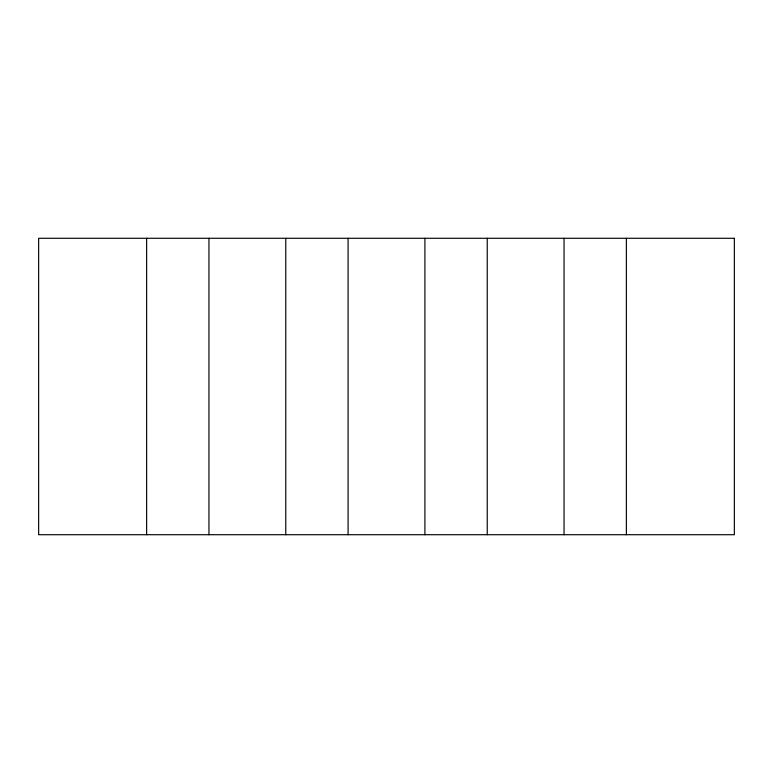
<?xml version="1.0" encoding="UTF-8"?>
<svg xmlns="http://www.w3.org/2000/svg" width="773" height="773" viewBox="0 0 773 773"><rect width="100%" height="100%" fill="white"/><g stroke="black" fill="none" stroke-linecap="round" stroke-linejoin="round"><path stroke-width="1.16" d="M626.372 238.287L626.372 534.713M564.048 238.287L564.048 534.713M487.232 238.287L487.232 534.713M424.908 238.287L424.908 534.713M348.092 238.287L348.092 534.713M285.768 238.287L285.768 534.713M208.952 238.287L208.952 534.713M146.628 238.287L146.628 534.713M734.35 238.287L38.65 238.287L38.65 534.713L734.35 534.713L734.35 238.287"/></g></svg>
